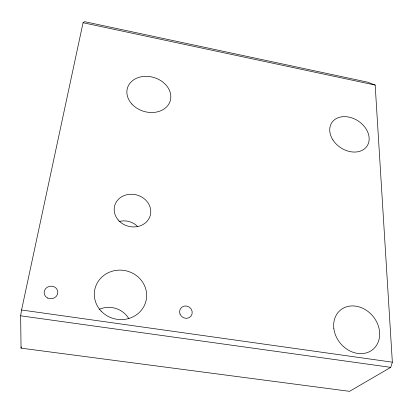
<?xml version="1.0" encoding="UTF-8"?>
<svg xmlns="http://www.w3.org/2000/svg" width="413" height="413" viewBox="0 0 413 413"><rect width="100%" height="100%" fill="white"/><g stroke="black" fill="none" stroke-linecap="round" stroke-linejoin="round"><path stroke-width="0.62" d="M20.65 315.806L21.559 310.003L83.059 22.725L84.557 21.667L367.493 82.146L375.169 85.068L392.35 362.18L390.739 367.353L349.543 391.333L21.048 348.149L20.65 315.806L390.739 367.353M21.048 348.149L21.311 346.889M21.559 310.003L392.35 362.18M83.059 22.725L375.169 85.068M119.104 221.554A17.16 15.405 13.5 0 1 137.581 226.551M99.032 309.404A23.082 22.261 2.3 0 1 128.856 318.722M333.818 328.278A25.508 21.182 50.7 0 0 370.451 351.153A25.508 21.182 50.7 0 0 365.742 309.9A25.508 21.182 50.7 0 0 333.818 328.278M118.185 219.953A18.446 16.195 14.9 0 0 149.527 217.512A18.446 16.195 14.9 0 0 129.718 194.291A18.446 16.195 14.9 0 0 118.185 219.953M101.118 311.077A26.231 24.682 11.3 0 0 145.417 302.946A26.231 24.682 11.3 0 0 114.917 270.572A26.231 24.682 11.3 0 0 101.118 311.077M180.006 314.066A6.469 6.056 34.9 0 0 190.863 316.306A6.469 6.056 34.9 0 0 186.841 306.095A6.469 6.056 34.9 0 0 180.006 314.066M47.691 298.062A6.866 6.309 -7.3 0 0 57.841 292.182A6.866 6.309 -7.3 0 0 47.418 287.133A6.866 6.309 -7.3 0 0 47.691 298.062M131.876 104.035A22.333 17.666 16.7 0 0 169.433 102.909A22.333 17.666 16.7 0 0 145.231 76.343A22.333 17.666 16.7 0 0 131.876 104.035M332.857 139.857A21.151 15.983 33.5 0 0 366.971 146.187A21.151 15.983 33.5 0 0 348.489 117.008A21.151 15.983 33.5 0 0 332.857 139.857"/></g></svg>
